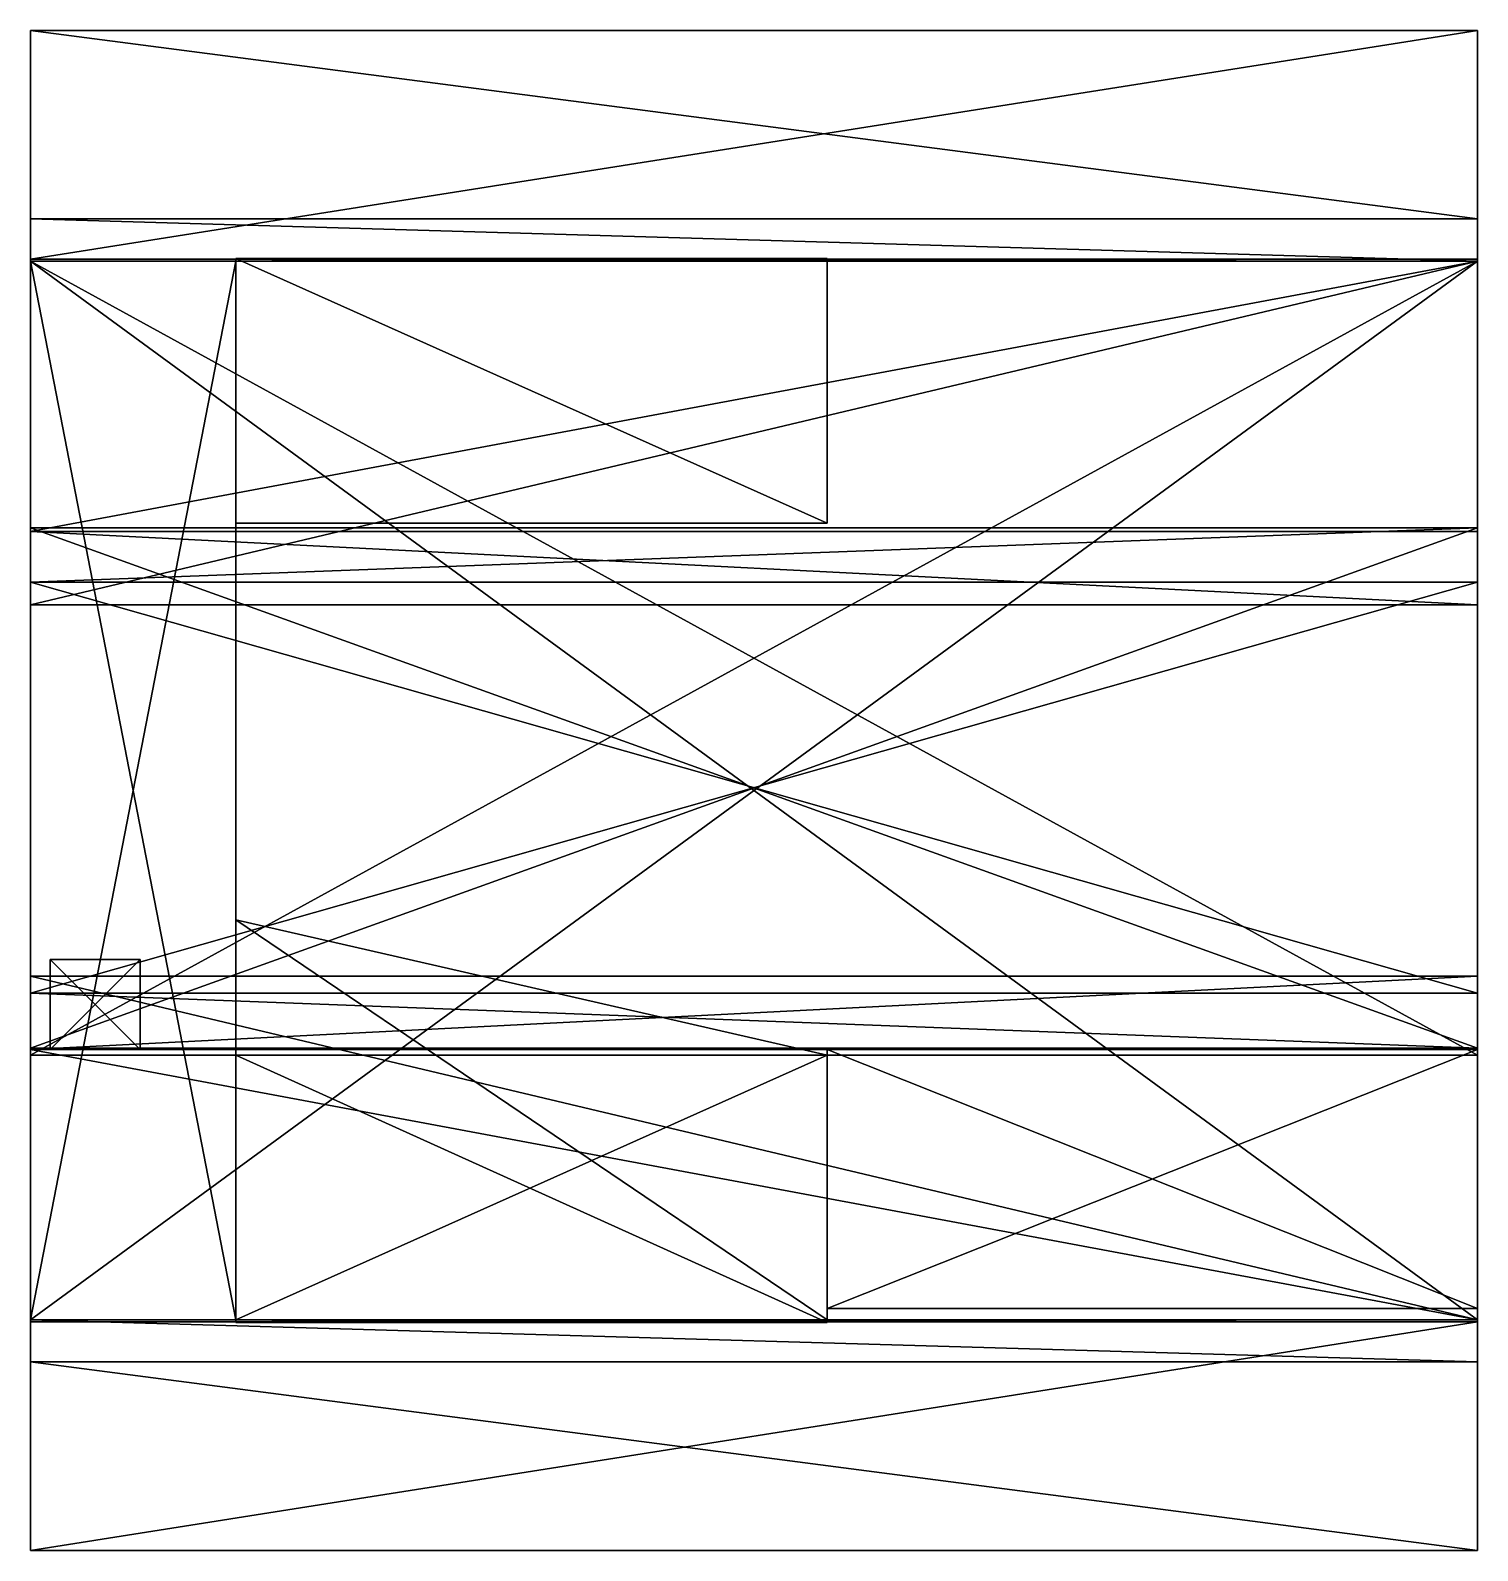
# Model space of a CAD drawing. Extents: x -9 to 505, y -352 to 188.
import ezdxf

# ---------------------------------------------------------------- set-up
doc = ezdxf.new("R2010")
doc.units = 0

msp = doc.modelspace()

# ---------------------------------------------------------------- meshes
at = {"layer": 'OBJECT000', "color": 50}
mesh = msp.add_polyface(dxfattribs=at)
corners = [(-9, -154, 160), (-9, -8, 160), (505, -8, 160), (505, -154, 160), (-9, 11.33348, 150), (-9, -173.565399, 150), (505, -173.565399, 150), (505, 11.33348, 150)]
mesh.append_faces([[corners[k] for k in face] for face in [(1, 3, 0), (1, 5, 4), (3, 7, 6), (0, 6, 5), (1, 7, 2), (5, 7, 4)]], dxfattribs={"vtx0": -1})
mesh.append_faces([[corners[k] for k in face] for face in [(1, 2, 3), (1, 0, 5), (3, 2, 7), (0, 3, 6), (1, 4, 7), (5, 6, 7)]], dxfattribs={"vtx2": -1})
at = {"layer": 'OBJECT001', "color": 50}
mesh = msp.add_polyface(dxfattribs=at)
corners = [(-9, -270, 99.886002), (-9, -173.985077, 150), (505, -173.985077, 150), (505, -270, 99.886002), (-9, -148, 150), (505, -148, 150), (-9, -270, 88), (505, -270, 88)]
mesh.append_faces([[corners[k] for k in face] for face in [(1, 3, 0), (1, 5, 2), (1, 6, 4), (3, 5, 7), (0, 7, 6), (4, 7, 5)]], dxfattribs={"vtx0": -1})
mesh.append_faces([[corners[k] for k in face] for face in [(1, 2, 3), (1, 4, 5), (1, 0, 6), (3, 2, 5), (0, 3, 7), (4, 6, 7)]], dxfattribs={"vtx2": -1})
at = {"layer": 'OBJECT002', "color": 50}
mesh = msp.add_polyface(dxfattribs=at)
corners = [(505, 9.988409, 150), (-9, 9.988409, 150), (-9, 106, 99.887589), (505, 106, 99.887589), (-9, -16, 150), (505, -16, 150), (-9, 106, 88), (505, 106, 88)]
mesh.append_faces([[corners[k] for k in face] for face in [(1, 3, 0), (1, 5, 4), (2, 4, 6), (0, 7, 5), (3, 6, 7), (4, 7, 6)]], dxfattribs={"vtx0": -1})
mesh.append_faces([[corners[k] for k in face] for face in [(1, 2, 3), (1, 0, 5), (2, 1, 4), (0, 3, 7), (3, 2, 6), (4, 5, 7)]], dxfattribs={"vtx2": -1})
at = {"layer": 'OBJECT003', "color": 50}
mesh = msp.add_polyface(dxfattribs=at)
corners = [(-9, 106, -283), (-9, -270, -283), (505, -270, -283), (505, 106, -283), (-9, -270, -272.722992), (-9, 106, -272.722992), (505, 106, -272.722992), (505, -270, -272.722992)]
mesh.append_faces([[corners[k] for k in face] for face in [(1, 3, 0), (1, 5, 4), (3, 7, 6), (0, 6, 5), (2, 4, 7), (5, 7, 4)]], dxfattribs={"vtx0": -1})
mesh.append_faces([[corners[k] for k in face] for face in [(1, 2, 3), (1, 0, 5), (3, 2, 7), (0, 3, 6), (2, 1, 4), (5, 6, 7)]], dxfattribs={"vtx2": -1})
at = {"layer": 'OBJECT004', "color": 50}
mesh = msp.add_polyface(dxfattribs=at)
corners = [(-9, 106, -96), (-9, -176, -96), (505, -176, -96), (505, 106, -96), (-9, -176, -86), (-9, 106, -86), (505, 106, -86), (505, -176, -86)]
mesh.append_faces([[corners[k] for k in face] for face in [(1, 3, 0), (1, 5, 4), (3, 7, 6), (0, 6, 5), (2, 4, 7), (5, 7, 4)]], dxfattribs={"vtx0": -1})
mesh.append_faces([[corners[k] for k in face] for face in [(1, 2, 3), (1, 0, 5), (3, 2, 7), (0, 3, 6), (2, 1, 4), (5, 6, 7)]], dxfattribs={"vtx2": -1})
at = {"layer": 'OBJECT005', "color": 50}
mesh = msp.add_polyface(dxfattribs=at)
corners = [(505, -173.985947, -333), (-9, -173.985947, -333), (-9, -270, -282.886475), (505, -270, -282.886475), (-9, -148, -333), (505, -148, -333), (-9, -270, -271), (505, -270, -271)]
mesh.append_faces([[corners[k] for k in face] for face in [(1, 3, 0), (1, 5, 4), (2, 4, 6), (0, 7, 5), (3, 6, 7), (4, 7, 6)]], dxfattribs={"vtx0": -1})
mesh.append_faces([[corners[k] for k in face] for face in [(1, 2, 3), (1, 0, 5), (2, 1, 4), (0, 3, 7), (3, 2, 6), (4, 5, 7)]], dxfattribs={"vtx2": -1})
at = {"layer": 'OBJECT006', "color": 50}
mesh = msp.add_polyface(dxfattribs=at)
corners = [(-9, -8, -343), (-9, -154, -343), (505, -154, -343), (505, -8, -343), (-9, -173.565399, -333), (-9, 11.333103, -333), (505, 11.333103, -333), (505, -173.565399, -333)]
mesh.append_faces([[corners[k] for k in face] for face in [(1, 3, 0), (1, 5, 4), (3, 7, 6), (1, 7, 2), (0, 6, 5), (5, 7, 4)]], dxfattribs={"vtx0": -1})
mesh.append_faces([[corners[k] for k in face] for face in [(1, 2, 3), (1, 0, 5), (3, 2, 7), (1, 4, 7), (0, 3, 6), (5, 6, 7)]], dxfattribs={"vtx2": -1})
at = {"layer": 'OBJECT007', "color": 50}
mesh = msp.add_polyface(dxfattribs=at)
corners = [(-9, 106, -282.888031), (-9, 9.988445, -333), (505, 9.988445, -333), (505, 106, -282.888031), (-9, -16, -333), (505, -16, -333), (-9, 106, -271), (505, 106, -271)]
mesh.append_faces([[corners[k] for k in face] for face in [(1, 3, 0), (1, 5, 2), (1, 6, 4), (3, 5, 7), (0, 7, 6), (4, 7, 5)]], dxfattribs={"vtx0": -1})
mesh.append_faces([[corners[k] for k in face] for face in [(1, 2, 3), (1, 4, 5), (1, 0, 6), (3, 2, 5), (0, 3, 7), (4, 6, 7)]], dxfattribs={"vtx2": -1})
at = {"layer": 'OBJECT008', "color": 50}
mesh = msp.add_polyface(dxfattribs=at)
corners = [(-9, -270, -283), (-9, -270.778015, -283), (505, -270.778015, -283), (505, -270, -283), (-9, -270, 100.723022), (-9, -285, 85.715645), (-9, -352, -25.524427), (-9, -352, -150.360977), (505, -352, -150.360977), (505, -352, -25.524427), (505, -285, 85.715645), (505, -270, 100.723022)]
mesh.append_faces([[corners[k] for k in face] for face in [(1, 3, 0), (5, 0, 4), (2, 11, 3), (8, 6, 9), (10, 4, 11), (9, 5, 10), (2, 7, 8), (0, 11, 4)]], dxfattribs={"vtx0": -1})
mesh.append_faces([[corners[k] for k in face] for face in [(5, 7, 1), (5, 1, 0), (2, 9, 10), (2, 10, 11)]], dxfattribs={"vtx0": -1, "vtx2": -1})
mesh.append_faces([[corners[k] for k in face] for face in [(1, 2, 3), (5, 6, 7), (2, 8, 9), (8, 7, 6), (10, 5, 4), (9, 6, 5), (2, 1, 7), (0, 3, 11)]], dxfattribs={"vtx2": -1})
at = {"layer": 'OBJECT009', "color": 50}
mesh = msp.add_polyface(dxfattribs=at)
corners = [(-9, 106.777, -283), (-9, 106, -283), (505, 106, -283), (505, 106.777, -283), (-9, 188, -150.360977), (-9, 188, -25.524366), (-9, 121.036407, 85.623627), (-9, 106, 99.312302), (505, 121.036407, 85.623627), (505, 188, -25.524366), (505, 188, -150.360977), (505, 106, 99.312302)]
mesh.append_faces([[corners[k] for k in face] for face in [(1, 3, 0), (0, 7, 1), (9, 11, 8), (4, 9, 5), (5, 8, 6), (0, 10, 4), (2, 7, 11), (6, 11, 7)]], dxfattribs={"vtx0": -1})
mesh.append_faces([[corners[k] for k in face] for face in [(0, 5, 6), (0, 6, 7), (9, 3, 2), (9, 2, 11)]], dxfattribs={"vtx0": -1, "vtx2": -1})
mesh.append_faces([[corners[k] for k in face] for face in [(1, 2, 3), (0, 4, 5), (9, 10, 3), (4, 10, 9), (5, 9, 8), (0, 3, 10), (2, 1, 7), (6, 8, 11)]], dxfattribs={"vtx2": -1})
at = {"layer": 'OBJECT010', "color": 50}
mesh = msp.add_polyface(dxfattribs=at)
corners = [(64.000015, -271, -179), (274, -271, -179), (274, -176, -179), (64.000015, -176, -179), (274, -176, -85.999992), (274, -271, -85.999992)]
mesh.append_faces([[corners[k] for k in face] for face in [(1, 0, 5), (2, 4, 3)]])
mesh.append_faces([[corners[k] for k in face] for face in [(1, 3, 0), (2, 5, 4), (3, 5, 0)]], dxfattribs={"vtx0": -1})
mesh.append_faces([[corners[k] for k in face] for face in [(1, 2, 3), (2, 1, 5), (3, 4, 5)]], dxfattribs={"vtx2": -1})
at = {"layer": 'OBJECT011', "color": 50}
mesh = msp.add_polyface(dxfattribs=at)
corners = [(-8.999996, 106, -189), (-8.999996, -270, -189), (64, -270, -189), (64, 106, -189), (-8.999996, -270, -179), (-8.999996, 106, -179), (64, 106, -179), (64, -270, -179)]
mesh.append_faces([[corners[k] for k in face] for face in [(1, 3, 0), (1, 5, 4), (3, 7, 6), (0, 6, 5), (2, 4, 7), (5, 7, 4)]], dxfattribs={"vtx0": -1})
mesh.append_faces([[corners[k] for k in face] for face in [(1, 2, 3), (1, 0, 5), (3, 2, 7), (0, 3, 6), (2, 1, 4), (5, 6, 7)]], dxfattribs={"vtx2": -1})
at = {"layer": 'OBJECT012', "color": 50}
mesh = msp.add_polyface(dxfattribs=at)
corners = [(274, -174, -96), (274, -266, -96), (505, -266, -96), (505, -174, -96), (274, -266, -86), (274, -174, -86), (505, -174, -86), (505, -266, -86)]
mesh.append_faces([[corners[k] for k in face] for face in [(1, 3, 0), (1, 5, 4), (3, 7, 6), (0, 6, 5), (2, 4, 7), (5, 7, 4)]], dxfattribs={"vtx0": -1})
mesh.append_faces([[corners[k] for k in face] for face in [(1, 2, 3), (1, 0, 5), (3, 2, 7), (0, 3, 6), (2, 1, 4), (5, 6, 7)]], dxfattribs={"vtx2": -1})
at = {"layer": 'OBJECT013', "color": 50}
mesh = msp.add_polyface(dxfattribs=at)
corners = [(64, -128, -189), (64, -270, -189), (274, -270, -189), (274, -176, -189), (64, -270, -179), (64, -128, -179), (274, -270, -86), (274, -176, -86)]
mesh.append_faces([[corners[k] for k in face] for face in [(1, 3, 0), (1, 5, 4), (2, 7, 3), (2, 4, 6), (5, 6, 4), (0, 7, 5)]], dxfattribs={"vtx0": -1})
mesh.append_faces([[corners[k] for k in face] for face in [(1, 2, 3), (1, 0, 5), (2, 6, 7), (2, 1, 4), (5, 7, 6), (0, 3, 7)]], dxfattribs={"vtx2": -1})
at = {"layer": 'OBJECT014', "color": 50}
mesh = msp.add_polyface(dxfattribs=at)
corners = [(64, 107, -272), (64, 107, -179), (64, 13, -179), (64, 13, -272), (274, 107, -272), (274, 13, -272)]
mesh.append_faces([[corners[k] for k in face] for face in [(0, 4, 1), (2, 5, 3)]])
mesh.append_faces([[corners[k] for k in face] for face in [(1, 3, 0), (1, 5, 2), (0, 5, 4)]], dxfattribs={"vtx0": -1})
mesh.append_faces([[corners[k] for k in face] for face in [(1, 2, 3), (1, 4, 5), (0, 3, 5)]], dxfattribs={"vtx2": -1})
at = {"layer": 'OBJECT015', "color": 50}
mesh = msp.add_polyface(dxfattribs=at)
corners = [(-2, -142, -102), (30, -142, -102), (30, -174, -102), (-2, -174, -102), (-2, -174, -174), (30, -174, -174), (30, -142, -174), (-2, -142, -174)]
mesh.append_faces([[corners[k] for k in face] for face in [(1, 3, 0), (5, 7, 4), (3, 7, 0), (5, 1, 6), (0, 6, 1), (4, 2, 5)]], dxfattribs={"vtx0": -1})
mesh.append_faces([[corners[k] for k in face] for face in [(1, 2, 3), (5, 6, 7), (3, 4, 7), (5, 2, 1), (0, 7, 6), (4, 3, 2)]], dxfattribs={"vtx2": -1})

doc.saveas('drawing.dxf')
